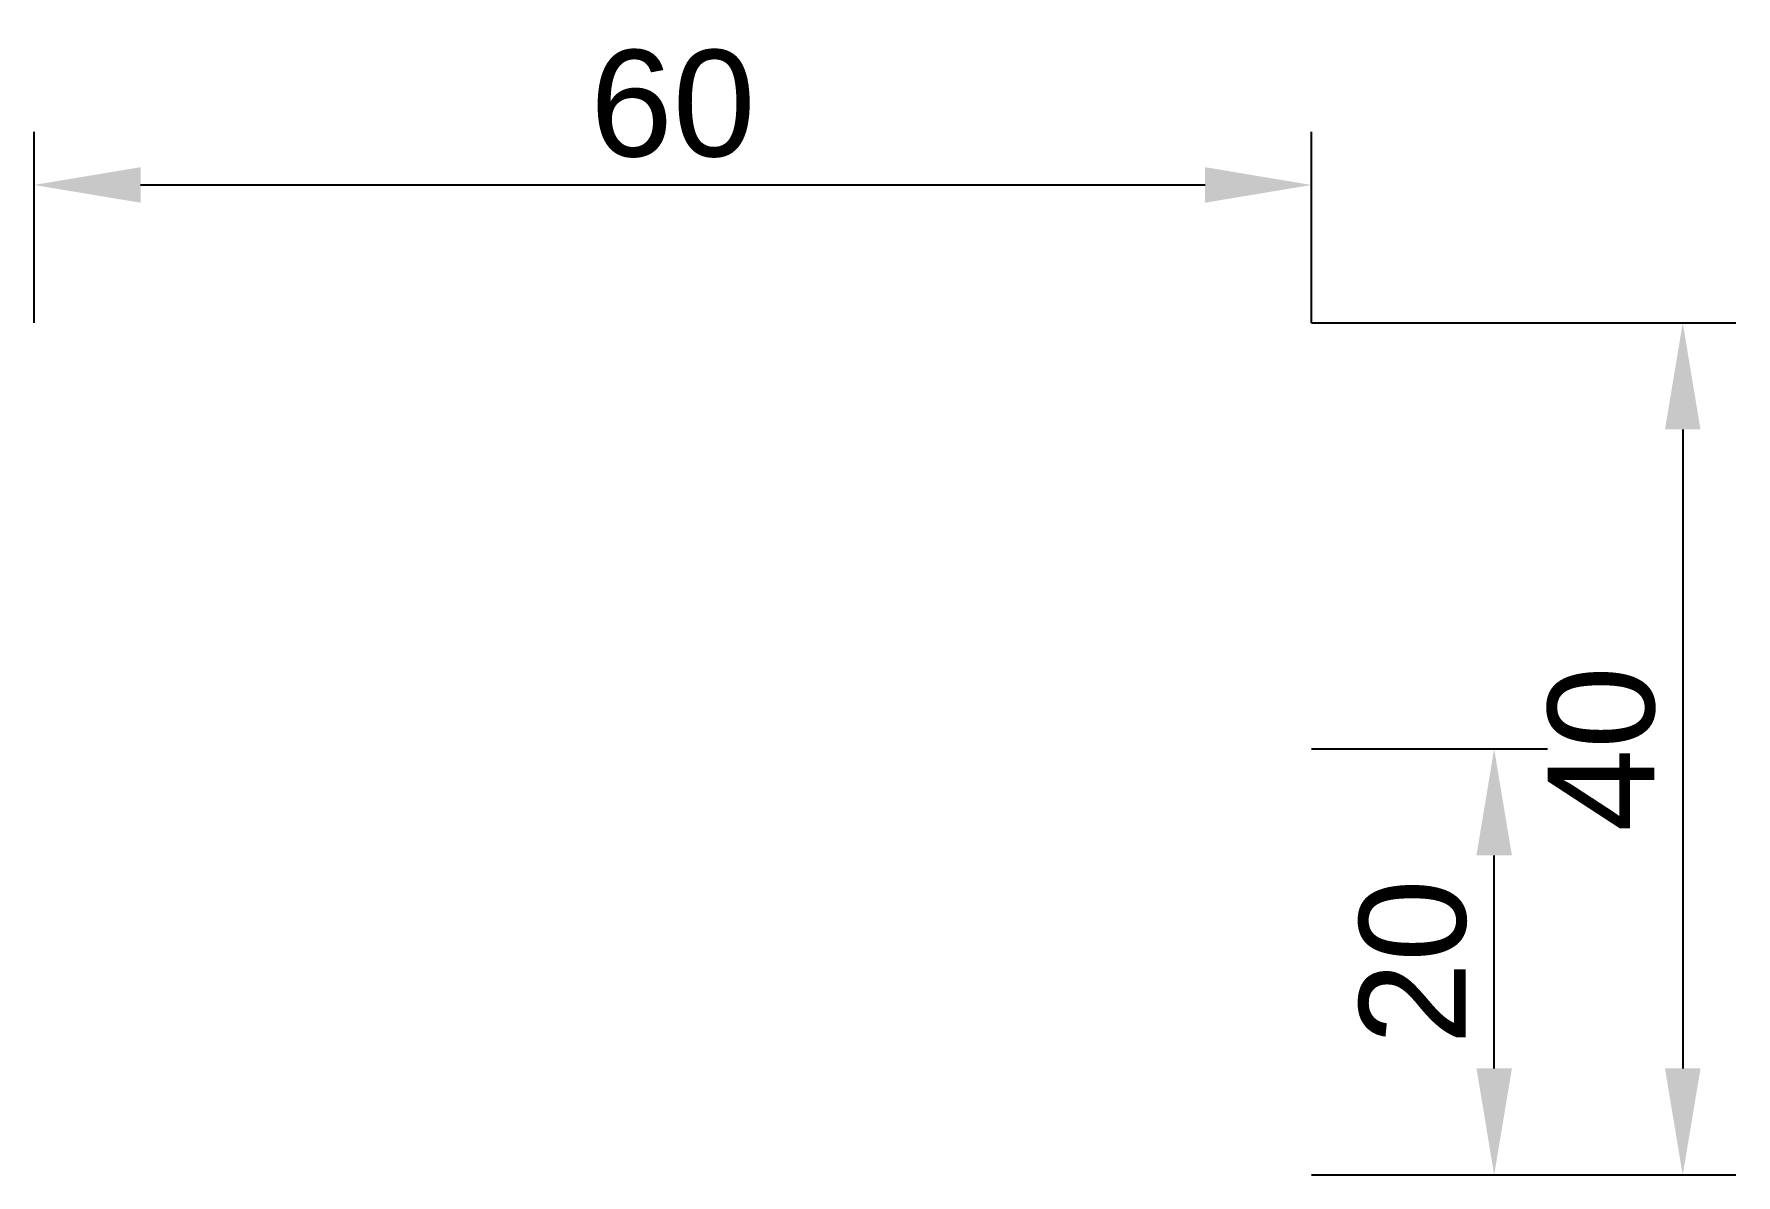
# Model space of a CAD drawing. Header units: millimetres. Extents: x 0.7 to 80.7, y 0 to 53.5.
import ezdxf

# ---------------------------------------------------------------- set-up
doc = ezdxf.new("R2010")
doc.units = ezdxf.units.MM
doc.styles.get("Standard").update_dxf_attribs({"font": 'arial.ttf'})
doc.dimstyles.new('ISO-25', dxfattribs={"dimscale": 2, "dimtxt": 2.5, "dimasz": 2.5, "dimexe": 1.25, "dimexo": 0, "dimtad": 1, "dimtoh": 1, "dimtxsty": 'Standard', "dimcen": 2.5, "dimadec": 0, "dimazin": 0, "dimtfac": 1, "dimtmove": 0, "dimatfit": 3, "dimfxl": 1, "dimarcsym": 0})

# ---------------------------------------------------------------- blocks, each defined once
blk = doc.blocks.new('*D8')
at = {"color": 0, "lineweight": -2, "transparency": 16777216}
for p, q in [((60.724, 39.955), (80.657, 39.955)), ((78.157, 34.955), (78.157, 4.955)), ((60.724, -0.045), (80.657, -0.045))]:
    blk.add_line(p, q, dxfattribs=at)
at = {"color": 0, "transparency": 16777216}
for points in [[(77.323, 34.955), (78.99, 34.955), (78.157, 39.955)], [(77.323, 4.955), (78.99, 4.955), (78.157, -0.045)]]:
    blk.add_solid(points, dxfattribs=at)
at = {"layer": 'Defpoints', "color": 0, "transparency": 16777216}
for p in [(60.724, 39.955), (60.724, -0.045), (78.157, -0.045)]:
    blk.add_point(p, dxfattribs=at)
at = {"color": 0, "transparency": 16777216, "insert": (74.354, 19.955), "char_height": 5, "attachment_point": 5, "rotation": 90}
blk.add_mtext('40', dxfattribs=at)
blk = doc.blocks.new('*D9')
at = {"color": 0, "lineweight": -2, "transparency": 16777216}
for p, q in [((0.724, 39.955), (0.724, 48.928)), ((60.724, 39.955), (60.724, 48.928)), ((5.724, 46.428), (55.724, 46.428))]:
    blk.add_line(p, q, dxfattribs=at)
at = {"color": 0, "transparency": 16777216}
for points in [[(5.724, 47.261), (5.724, 45.594), (0.724, 46.428)], [(55.724, 47.261), (55.724, 45.594), (60.724, 46.428)]]:
    blk.add_solid(points, dxfattribs=at)
at = {"layer": 'Defpoints', "color": 0, "transparency": 16777216}
for p in [(60.724, 46.428), (0.724, 39.955), (60.724, 39.955)]:
    blk.add_point(p, dxfattribs=at)
at = {"color": 0, "transparency": 16777216, "insert": (30.724, 50.231), "char_height": 5, "attachment_point": 5}
blk.add_mtext('60', dxfattribs=at)
blk = doc.blocks.new('*D11')
at = {"color": 0, "lineweight": -2, "transparency": 16777216}
for p, q in [((60.724, 19.955), (71.801, 19.955)), ((69.301, 4.955), (69.301, 14.955)), ((60.724, -0.045), (71.801, -0.045))]:
    blk.add_line(p, q, dxfattribs=at)
at = {"color": 0, "transparency": 16777216}
for points in [[(68.468, 14.955), (70.134, 14.955), (69.301, 19.955)], [(68.468, 4.955), (70.134, 4.955), (69.301, -0.045)]]:
    blk.add_solid(points, dxfattribs=at)
at = {"layer": 'Defpoints', "color": 0, "transparency": 16777216}
for p in [(60.724, 19.955, 27), (69.301, 19.955), (60.724, -0.045)]:
    blk.add_point(p, dxfattribs=at)
at = {"color": 0, "transparency": 16777216, "insert": (65.498, 9.955), "char_height": 5, "attachment_point": 5, "rotation": 90}
blk.add_mtext('20', dxfattribs=at)

msp = doc.modelspace()

# ---------------------------------------------------------------- dimensions: what is measured, and where the dimension line sits
for base, p1, p2, angle, picture, middle in [((60.724, 46.428), (0.724, 39.955), (60.724, 39.955), 180, '*D9', (30.724, 50.231)), ((78.157, -0.045), (60.724, 39.955), (60.724, -0.045), 90, '*D8', (74.354, 19.955)), ((69.301, 19.955), (60.724, -0.045), (60.724, 19.955, 27), 90, '*D11', (65.498, 9.955))]:
    dim = msp.add_linear_dim(base=base, p1=p1, p2=p2, angle=angle, dimstyle='ISO-25')
    dim.commit()
    dim.dimension.update_dxf_attribs({"geometry": picture, "text_midpoint": middle})

doc.saveas('drawing.dxf')
